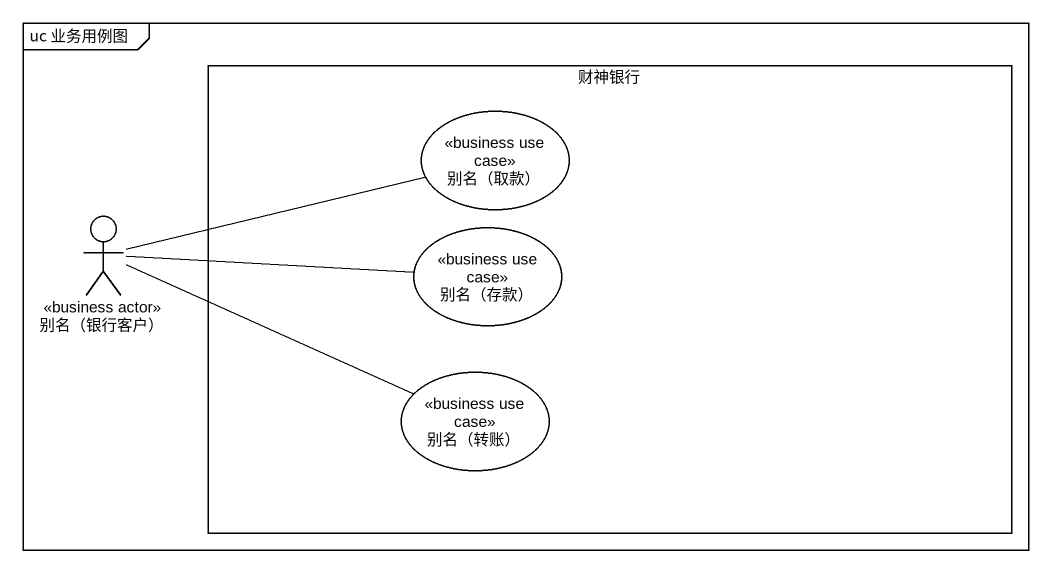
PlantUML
@startuml
mainframe uc 业务用例图
rectangle 财神银行 {
  usecase "别名（取款）" as 别名_取款 <<business use case>>
  usecase "别名（存款）" as 别名_存款 <<business use case>>
  usecase "别名（转账）" as 别名_转账 <<business use case>>
}
actor "别名（银行客户）" as 别名_银行客户 <<business actor>>
别名_银行客户 -right- 别名_取款
别名_银行客户 -right- 别名_存款
别名_银行客户 -right- 别名_转账
@enduml
